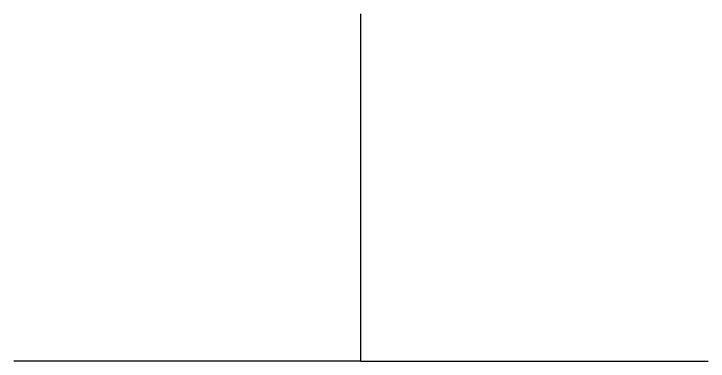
# Model space of a CAD drawing. Header units: millimetres. Extents: x 9 to 961, y -258 to 565.
# Drawn here: x 745.53 to 755.53, y -229.53 to -224.53 of the extents above; entities that cross this region are included whole.
import ezdxf

# ---------------------------------------------------------------- set-up
doc = ezdxf.new("R2010")
doc.units = ezdxf.units.MM
doc.layers.get('0').update_dxf_attribs({"plot": 0})

msp = doc.modelspace()

# ---------------------------------------------------------------- linework, layer by layer
for q in [(750.534, -224.534), (750.534, -224.534), (750.534, -224.534), (745.534, -229.534), (755.534, -229.534), (755.534, -229.534)]:
    msp.add_line((750.534, -229.534), q)

doc.saveas('drawing.dxf')
